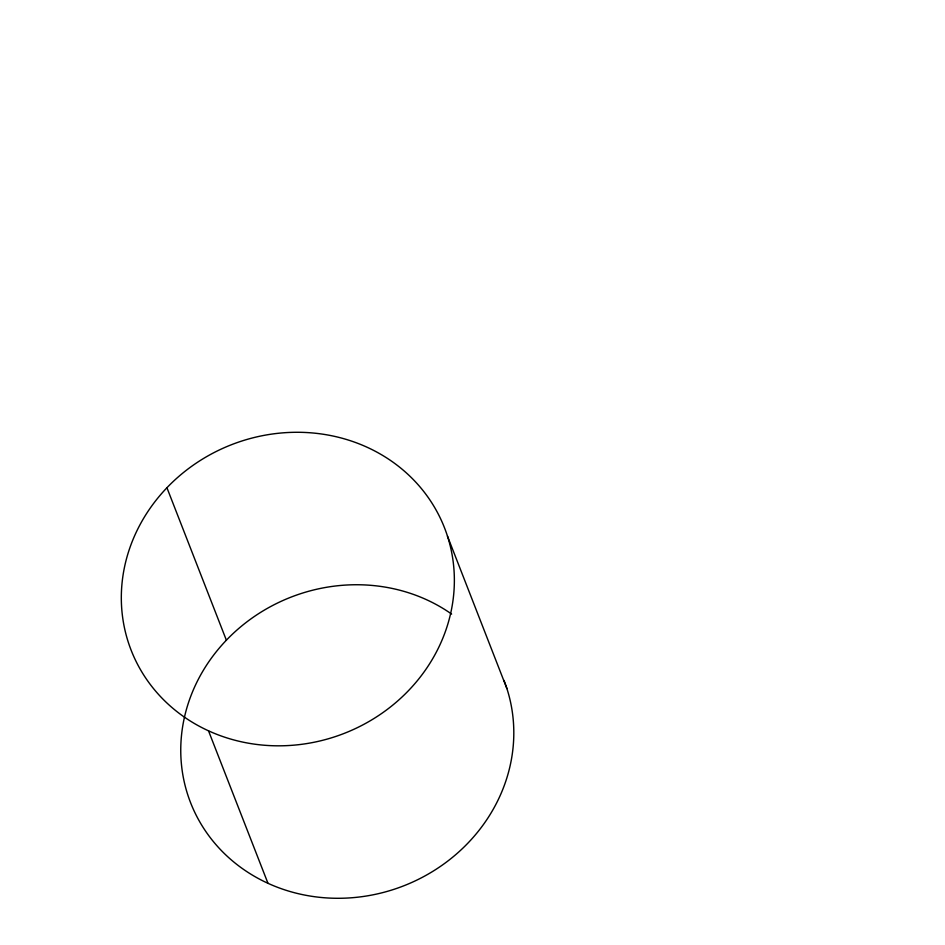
<?xml version="1.0" encoding="UTF-8"?>
<svg xmlns="http://www.w3.org/2000/svg" width="945" height="945" viewBox="0 0 945 945"><rect width="100%" height="100%" fill="white"/><g stroke="black" fill="none" stroke-linecap="round" stroke-linejoin="round"><path stroke-width="1.42" d="M447.457 536.098A168.21 154.956 -21.3 0 1 249.114 743.313A168.21 154.956 -21.3 0 1 166.934 487.738A168.21 154.956 -21.3 0 1 447.457 536.098L506.898 688.562M166.934 487.738L226.375 640.202M208.514 730.828L267.967 883.291M504.004 680.412A168.21 154.956 -21.3 0 1 347.961 898.01A168.21 154.956 -21.3 0 1 190.099 698.036A168.21 154.956 -21.3 0 1 451.627 614.073"/></g></svg>
